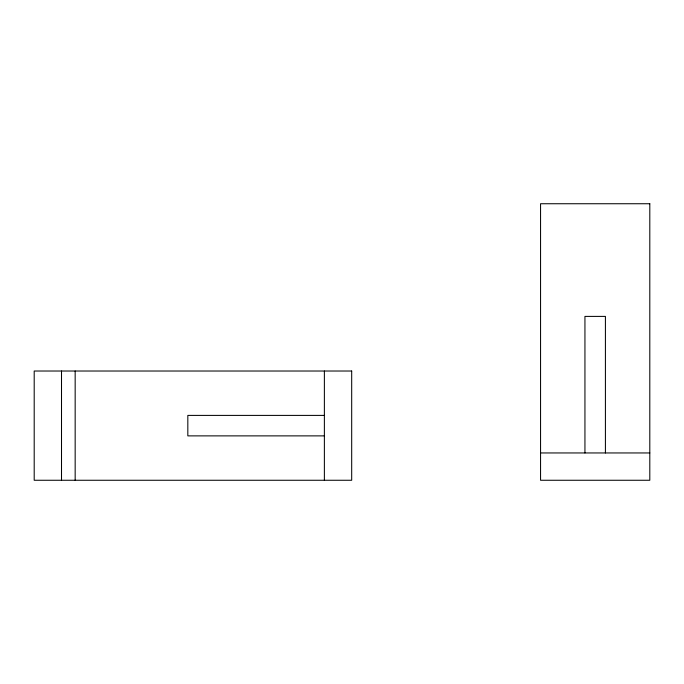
<?xml version="1.0" encoding="UTF-8"?>
<svg xmlns="http://www.w3.org/2000/svg" width="684" height="684" viewBox="0 0 684 684"><rect width="100%" height="100%" fill="white"/><g stroke="black" fill="none" stroke-linecap="round" stroke-linejoin="round"><path stroke-width="1.03" d="M324.378 415.402L187.826 415.402L187.826 435.879L324.378 435.879M540.557 452.953L649.8 452.953M605.417 452.953L605.417 316.401L584.94 316.401L584.94 452.953M324.378 371.019L324.378 480.262M75.163 371.019L75.163 480.262M61.509 371.019L61.509 480.262M649.8 203.738L540.557 203.738L540.557 480.262L649.8 480.262L649.8 203.738M351.687 371.019L34.2 371.019L34.2 480.262L351.687 480.262L351.687 371.019"/></g></svg>
